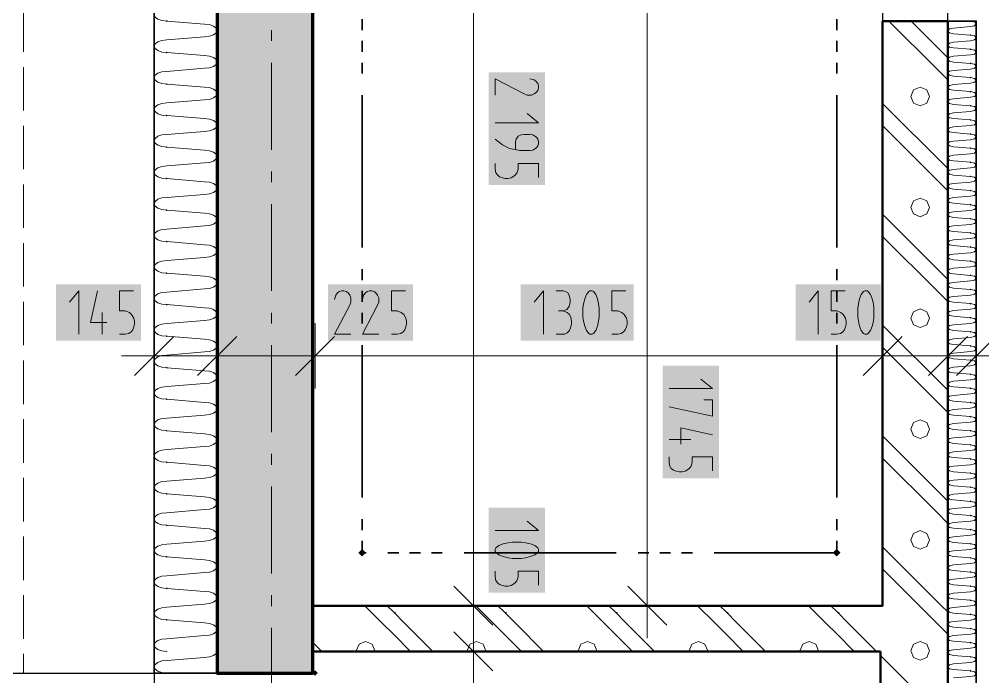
# Model space of a CAD drawing. Header units: millimetres. Extents: x 0 to 594, y 0 to 420.
# Drawn here: x 73.21 to 91.21, y 273.92 to 286.21 of the extents above; entities that cross this region are included whole.
import ezdxf

# ---------------------------------------------------------------- set-up
doc = ezdxf.new("R2010")
doc.units = ezdxf.units.MM
doc.header["$LTSCALE"] = 8
for name, color, linetype in [('PDF_CTU', 7, 'Continuous'), ('PDF_Dokresleni nad rovinou rezu', 7, 'Continuous'), ('PDF_Dvere', 7, 'Continuous'), ('PDF_Instalacni prizdivky', 7, 'Continuous'), ('PDF_Koty delkove', 7, 'Continuous'), ('PDF_Obecne 0.25', 7, 'Continuous'), ('PDF_Osy hlavni', 7, 'Continuous'), ('PDF_Pozarni useky', 3, 'Continuous'), ('PDF_Steny obvodove nosne', 7, 'Continuous'), ('PDF_Steny sendvic', 7, 'Continuous'), ('PDF_Zatepleni', 7, 'Continuous')]:
    doc.layers.add(name, color=color, linetype=linetype)

msp = doc.modelspace()

# ---------------------------------------------------------------- linework, layer by layer
at = {"layer": 'PDF_CTU', "lineweight": 9}
for points in [[(73.296, 286.412), (73.296, 285.6)], [(73.296, 285.315), (73.296, 284.502)], [(73.296, 284.218), (73.296, 283.405)], [(73.296, 283.121), (73.296, 282.308)], [(73.296, 282.024), (73.296, 281.211)], [(73.296, 280.927), (73.296, 280.114)], [(73.296, 279.83), (73.296, 279.017)], [(73.296, 278.733), (73.296, 277.92)], [(73.296, 277.636), (73.296, 276.823)], [(73.296, 276.539), (73.296, 275.726)], [(73.296, 275.442), (73.296, 274.629)], [(73.296, 274.345), (73.296, 273.987)], [(73.296, 273.987), (73.296, 273.987)]]:
    msp.add_lwpolyline(points, dxfattribs=at)
at = {"layer": 'PDF_Dokresleni nad rovinou rezu', "lineweight": 25, "transparency": 33554559}
msp.add_solid([(78.741, 274.038), (78.791, 273.987), (78.69, 273.987), (78.741, 273.936)], dxfattribs=at)
msp.add_solid([(78.741, 274.038), (78.791, 273.987), (78.69, 273.987), (78.741, 273.936)], dxfattribs=at)
at = {"layer": 'PDF_Dvere', "lineweight": 25}
msp.add_lwpolyline([(90.564, 286.176), (90.564, 286.583), (89.345, 286.583), (89.345, 286.176)], close=True, dxfattribs=at)
at = {"layer": 'PDF_Instalacni prizdivky', "lineweight": 50}
for points in [[(89.345, 286.176), (89.345, 275.246), (78.7, 275.246), (78.7, 274.393), (78.7, 274.393), (78.741, 274.393), (89.305, 274.393)], [(89.345, 286.176), (90.564, 286.176)], [(90.564, 274.393), (90.564, 275.246), (90.564, 286.176)], [(89.305, 274.393), (89.305, 258.14), (89.305, 257.246), (89.305, 243.596), (88.33, 243.596), (88.33, 242.336)], [(90.564, 243.596), (90.564, 274.393)]]:
    msp.add_lwpolyline(points, dxfattribs=at)
at = {"layer": 'PDF_Instalacni prizdivky', "lineweight": 9}
for points in [[(89.463, 286.176), (90.357, 285.282), (90.564, 285.075), (90.564, 285.075)], [(89.878, 286.176), (90.564, 285.49)], [(90.564, 285.49), (90.564, 285.49)], [(89.345, 284.636), (90.564, 283.417)], [(89.345, 284.222), (90.357, 283.21), (90.564, 283.003), (90.564, 283.003)], [(90.564, 283.417), (90.564, 283.417)], [(90.046, 282.518), (90.169, 282.569), (90.22, 282.692), (90.169, 282.815), (90.046, 282.866), (89.923, 282.815), (89.872, 282.692)], [(89.872, 282.692), (89.923, 282.569), (90.046, 282.518)], [(89.345, 282.564), (90.564, 281.345)], [(89.345, 282.15), (90.357, 281.138), (90.564, 280.931), (90.564, 280.931)], [(90.564, 281.345), (90.564, 281.345)], [(89.345, 280.492), (90.564, 279.273)], [(89.345, 280.077), (90.357, 279.066), (90.564, 278.859), (90.564, 278.859)], [(90.564, 279.273), (90.564, 279.273)], [(89.345, 278.42), (90.564, 277.201), (90.564, 277.201)], [(89.345, 278.005), (90.357, 276.994), (90.564, 276.786), (90.564, 276.786)], [(89.345, 276.347), (90.447, 275.246)], [(89.345, 275.933), (90.032, 275.246)], [(79.671, 275.246), (79.996, 274.921), (80.203, 274.714), (80.524, 274.393)], [(80.085, 275.246), (80.203, 275.129)], [(81.743, 275.246), (82.068, 274.921), (82.276, 274.714), (82.597, 274.393)], [(82.158, 275.246), (82.276, 275.129)], [(83.815, 275.246), (84.141, 274.921), (84.348, 274.714), (84.669, 274.393)], [(84.23, 275.246), (84.348, 275.129)], [(85.888, 275.246), (86.213, 274.921), (86.42, 274.714), (86.741, 274.393)], [(86.302, 275.246), (86.42, 275.129)], [(87.96, 275.246), (88.285, 274.921), (88.492, 274.714), (88.813, 274.393)], [(88.374, 275.246), (88.492, 275.129)], [(90.032, 275.246), (90.357, 274.921), (90.564, 274.714), (90.564, 274.714)], [(90.447, 275.246), (90.564, 275.129)], [(80.203, 275.129), (80.411, 274.921)], [(82.276, 275.129), (82.483, 274.921)], [(84.348, 275.129), (84.555, 274.921)], [(86.42, 275.129), (86.627, 274.921)], [(88.492, 275.129), (88.699, 274.921)], [(90.564, 275.129), (90.564, 275.129)], [(80.411, 274.921), (80.939, 274.393)], [(82.483, 274.921), (83.011, 274.393)], [(84.555, 274.921), (85.083, 274.393)], [(86.627, 274.921), (87.155, 274.393)], [(88.699, 274.921), (89.228, 274.393)], [(78.7, 274.56), (78.867, 274.393)], [(79.855, 274.393), (79.859, 274.403), (79.808, 274.526), (79.685, 274.577), (79.562, 274.526), (79.511, 274.403), (79.515, 274.393)], [(81.927, 274.393), (81.932, 274.403), (81.881, 274.526), (81.757, 274.577), (81.634, 274.526), (81.583, 274.403), (81.588, 274.393)], [(84, 274.393), (84.004, 274.403), (83.953, 274.526), (83.83, 274.577), (83.707, 274.526), (83.656, 274.403), (83.66, 274.393)], [(86.072, 274.393), (86.076, 274.403), (86.025, 274.526), (85.902, 274.577), (85.779, 274.526), (85.728, 274.403), (85.732, 274.393)], [(88.144, 274.393), (88.148, 274.403), (88.097, 274.526), (87.974, 274.577), (87.851, 274.526), (87.8, 274.403), (87.804, 274.393)], [(90.216, 274.393), (90.22, 274.403), (90.169, 274.526), (90.046, 274.577), (89.923, 274.526), (89.872, 274.403), (89.877, 274.393)], [(89.877, 274.393), (89.923, 274.28), (90.046, 274.229), (90.169, 274.28), (90.216, 274.393)], [(89.305, 274.316), (90.564, 273.056)]]:
    msp.add_lwpolyline(points, dxfattribs=at)
for points in [[(90.046, 284.59), (90.169, 284.641), (90.22, 284.764), (90.169, 284.887), (90.046, 284.938), (89.923, 284.887), (89.872, 284.764), (89.923, 284.641)], [(90.046, 280.446), (90.169, 280.497), (90.22, 280.62), (90.169, 280.743), (90.046, 280.794), (89.923, 280.743), (89.872, 280.62), (89.923, 280.497)], [(90.046, 278.374), (90.169, 278.425), (90.22, 278.548), (90.169, 278.671), (90.046, 278.722), (89.923, 278.671), (89.872, 278.548), (89.923, 278.425)], [(90.046, 276.301), (90.169, 276.352), (90.22, 276.475), (90.169, 276.599), (90.046, 276.65), (89.923, 276.599), (89.872, 276.475), (89.923, 276.352)]]:
    msp.add_lwpolyline(points, close=True, dxfattribs=at)
at = {"layer": 'PDF_Instalacni prizdivky', "lineweight": 9, "transparency": 33554559}
for points in [[(80.234, 275.132), (80.253, 275.114), (80.216, 275.114), (80.234, 275.096)], [(82.307, 275.132), (82.325, 275.114), (82.288, 275.114), (82.307, 275.096)], [(84.379, 275.132), (84.397, 275.114), (84.361, 275.114), (84.379, 275.096)], [(86.451, 275.132), (86.469, 275.114), (86.433, 275.114), (86.451, 275.096)], [(88.523, 275.132), (88.542, 275.114), (88.505, 275.114), (88.523, 275.096)]]:
    msp.add_solid(points, dxfattribs=at)
at = {"layer": 'PDF_Koty delkove', "lineweight": 18}
for points in [[(81.698, 301.251), (81.698, 300.214), (81.698, 299.265), (81.698, 295.887), (81.698, 294.709), (81.698, 293.49), (81.698, 293.084), (81.698, 275.246), (81.698, 274.393), (81.698, 258.14), (81.698, 257.246), (81.698, 241.806), (81.698, 223.603), (81.698, 213.852), (81.698, 212.186), (81.698, 211.495)], [(84.948, 293.49), (84.948, 293.115), (84.948, 289.427), (84.948, 275.246), (84.948, 274.637)], [(82.104, 284.793), (82.104, 285.097), (82.646, 284.815), (82.701, 284.793), (82.782, 284.793), (82.836, 284.815), (82.876, 284.847), (82.904, 284.88), (82.917, 284.923), (82.917, 284.966), (82.904, 285.01), (82.876, 285.042), (82.836, 285.075), (82.755, 285.097)], [(82.104, 284.273), (82.917, 284.273), (82.701, 284.446)], [(82.104, 283.97), (82.24, 283.861), (82.376, 283.796), (82.565, 283.753), (82.755, 283.753), (82.809, 283.764), (82.849, 283.786), (82.876, 283.807), (82.904, 283.84), (82.917, 283.883), (82.917, 283.926), (82.904, 283.97), (82.876, 284.002), (82.849, 284.024), (82.809, 284.046), (82.755, 284.057), (82.646, 284.057), (82.593, 284.046), (82.538, 284.024), (82.498, 283.97), (82.484, 283.926), (82.484, 283.775)], [(82.917, 283.254), (82.917, 283.514), (82.538, 283.514), (82.538, 283.406), (82.511, 283.331), (82.47, 283.287), (82.402, 283.244), (82.349, 283.233), (82.294, 283.233), (82.24, 283.244), (82.186, 283.265), (82.146, 283.298), (82.118, 283.341), (82.104, 283.406), (82.104, 283.514)], [(74.328, 280.322), (74.328, 281.134), (74.155, 280.918)], [(74.848, 280.539), (74.545, 280.539), (74.675, 281.134)], [(75.347, 281.134), (75.087, 281.134), (75.087, 280.756), (75.195, 280.756), (75.271, 280.728), (75.314, 280.687), (75.357, 280.62), (75.368, 280.566), (75.368, 280.512), (75.357, 280.457), (75.336, 280.404), (75.303, 280.363), (75.26, 280.336), (75.195, 280.322), (75.087, 280.322)], [(79.41, 280.322), (79.106, 280.322), (79.388, 280.864), (79.41, 280.918), (79.41, 280.999), (79.388, 281.053), (79.356, 281.094), (79.323, 281.121), (79.28, 281.134), (79.237, 281.134), (79.193, 281.121), (79.161, 281.094), (79.128, 281.053), (79.106, 280.973)], [(79.843, 281.121), (79.8, 281.134), (79.757, 281.134), (79.713, 281.121), (79.681, 281.094), (79.648, 281.053), (79.626, 280.973)], [(79.93, 280.322), (79.626, 280.322), (79.908, 280.864), (79.93, 280.918), (79.93, 280.999), (79.908, 281.053), (79.876, 281.094), (79.843, 281.121)], [(80.429, 281.134), (80.168, 281.134), (80.168, 280.756), (80.277, 280.756), (80.352, 280.728), (80.396, 280.687), (80.439, 280.62), (80.45, 280.566), (80.45, 280.512), (80.439, 280.457), (80.417, 280.404), (80.385, 280.363), (80.342, 280.336), (80.277, 280.322), (80.168, 280.322)], [(83.008, 280.322), (83.008, 281.134), (82.836, 280.918)], [(83.247, 281.134), (83.377, 281.134), (83.421, 281.121), (83.464, 281.094), (83.486, 281.053), (83.507, 280.973), (83.507, 280.918), (83.486, 280.837), (83.442, 280.783), (83.377, 280.756), (83.291, 280.756)], [(83.854, 281.121), (83.811, 281.067), (83.778, 280.986), (83.756, 280.891), (83.745, 280.81), (83.745, 280.648), (83.756, 280.566), (83.778, 280.471), (83.811, 280.39), (83.854, 280.336), (83.876, 280.322), (83.919, 280.322), (83.941, 280.336), (83.984, 280.39), (84.016, 280.471), (84.038, 280.566), (84.049, 280.648)], [(84.049, 280.648), (84.049, 280.81), (84.038, 280.891), (84.016, 280.986), (83.984, 281.067), (83.941, 281.121), (83.919, 281.134), (83.876, 281.134), (83.854, 281.121)], [(84.547, 281.134), (84.287, 281.134), (84.287, 280.756), (84.396, 280.756), (84.471, 280.728), (84.515, 280.687), (84.558, 280.62), (84.569, 280.566), (84.569, 280.512), (84.558, 280.457), (84.536, 280.404), (84.504, 280.363), (84.461, 280.336), (84.396, 280.322), (84.287, 280.322)], [(88.143, 280.322), (88.143, 281.134), (87.97, 280.918)], [(88.642, 281.134), (88.382, 281.134), (88.382, 280.756), (88.49, 280.756), (88.566, 280.728), (88.609, 280.687), (88.652, 280.62), (88.663, 280.566), (88.663, 280.512), (88.652, 280.457), (88.631, 280.404), (88.598, 280.363), (88.555, 280.336), (88.49, 280.322), (88.382, 280.322)], [(89.118, 281.067), (89.075, 281.121), (89.053, 281.134), (89.01, 281.134), (88.988, 281.121), (88.945, 281.067), (88.913, 280.986), (88.891, 280.891), (88.88, 280.81), (88.88, 280.648), (88.891, 280.566), (88.913, 280.471), (88.945, 280.39), (88.988, 280.336), (89.01, 280.322), (89.053, 280.322), (89.075, 280.336), (89.118, 280.39), (89.151, 280.471), (89.172, 280.566), (89.183, 280.648)], [(89.183, 280.648), (89.183, 280.81), (89.172, 280.891), (89.151, 280.986), (89.118, 281.067)], [(74.762, 280.322), (74.762, 280.728)], [(83.247, 280.322), (83.399, 280.322), (83.452, 280.349), (83.496, 280.39), (83.518, 280.457), (83.529, 280.512), (83.529, 280.566), (83.518, 280.634), (83.496, 280.687), (83.452, 280.728), (83.377, 280.756)], [(75.734, 279.306), (75.734, 279.915), (75.734, 280.525)], [(76.912, 279.306), (76.912, 279.915), (76.912, 280.525)], [(78.741, 279.306), (78.741, 279.915), (78.741, 280.525)], [(89.345, 279.306), (89.345, 279.915), (89.345, 280.525)], [(90.564, 279.306), (90.564, 279.915), (90.564, 280.525)], [(91.093, 279.306), (91.093, 279.915), (91.093, 280.525)], [(75.368, 279.55), (76.099, 280.281)], [(76.546, 279.55), (77.278, 280.281)], [(78.375, 279.55), (79.106, 280.281)], [(88.98, 279.55), (89.711, 280.281)], [(90.199, 279.55), (90.93, 280.281)], [(90.727, 279.55), (91.458, 280.281)], [(75.734, 279.915), (75.124, 279.915)], [(75.734, 279.915), (76.912, 279.915), (78.741, 279.915), (89.345, 279.915), (90.564, 279.915), (91.093, 279.915), (101.413, 279.915), (130.871, 279.915), (156.469, 279.915), (181.052, 279.915), (183.083, 279.915), (207.666, 279.915), (233.264, 279.915), (258.862, 279.915)], [(85.355, 279.308), (86.167, 279.308), (85.951, 279.481)], [(86.006, 279.092), (86.167, 279.092), (86.167, 278.788), (85.355, 278.961)], [(85.572, 278.268), (85.572, 278.571), (86.167, 278.441)], [(85.355, 278.354), (85.761, 278.354)], [(86.167, 277.769), (86.167, 278.029), (85.789, 278.029), (85.789, 277.921), (85.761, 277.845), (85.72, 277.802), (85.653, 277.759), (85.599, 277.748), (85.545, 277.748), (85.49, 277.759), (85.437, 277.78), (85.396, 277.813), (85.369, 277.856), (85.355, 277.921), (85.355, 278.029)], [(82.104, 276.652), (82.917, 276.652), (82.701, 276.825)], [(82.917, 275.633), (82.917, 275.893), (82.538, 275.893), (82.538, 275.785), (82.511, 275.709), (82.47, 275.666), (82.402, 275.623), (82.349, 275.612), (82.294, 275.612), (82.24, 275.623), (82.186, 275.644), (82.146, 275.677), (82.118, 275.72), (82.104, 275.785), (82.104, 275.893)], [(81.332, 275.612), (82.064, 274.881)], [(84.583, 275.612), (85.314, 274.881)], [(81.088, 275.246), (81.698, 275.246), (82.307, 275.246)], [(84.339, 275.246), (84.948, 275.246), (85.558, 275.246)], [(81.332, 274.759), (82.064, 274.027)], [(81.088, 274.393), (81.698, 274.393), (82.307, 274.393)]]:
    msp.add_lwpolyline(points, dxfattribs=at)
msp.add_lwpolyline([(82.43, 276.132), (82.593, 276.132), (82.673, 276.143), (82.768, 276.164), (82.849, 276.197), (82.904, 276.24), (82.917, 276.262), (82.917, 276.305), (82.904, 276.327), (82.849, 276.37), (82.768, 276.402), (82.673, 276.424), (82.593, 276.436), (82.43, 276.436), (82.349, 276.424), (82.254, 276.402), (82.172, 276.37), (82.118, 276.327), (82.104, 276.305), (82.104, 276.262), (82.118, 276.24), (82.172, 276.197), (82.254, 276.164), (82.349, 276.143)], close=True, dxfattribs=at)
at = {"layer": 'PDF_Koty delkove', "color": 7, "lineweight": 18, "true_color": 0xffffff, "transparency": 33554559}
for points in [[(81.982, 285.219), (81.982, 283.111), (83.039, 285.219), (83.039, 283.111)], [(73.903, 280.2), (75.49, 280.2), (73.903, 281.256), (75.49, 281.256)], [(78.984, 280.2), (80.572, 280.2), (78.984, 281.256), (80.572, 281.256)], [(82.583, 280.2), (84.69, 280.2), (82.583, 281.256), (84.69, 281.256)], [(87.717, 280.2), (89.305, 280.2), (87.717, 281.256), (89.305, 281.256)], [(85.233, 279.734), (85.233, 277.626), (86.289, 279.734), (86.289, 277.626)], [(81.982, 277.078), (81.982, 275.49), (83.039, 277.078), (83.039, 275.49)]]:
    msp.add_solid(points, dxfattribs=at)
at = {"layer": 'PDF_Obecne 0.25', "lineweight": 25}
msp.add_lwpolyline([(75.734, 264.235), (65.982, 264.235), (65.982, 273.987), (75.734, 273.987), (75.734, 264.235)], dxfattribs=at)
at = {"layer": 'PDF_Osy hlavni', "lineweight": 18}
for points in [[(77.928, 286.006), (77.928, 285.803)], [(77.928, 285.396), (77.928, 283.771)], [(77.928, 283.365), (77.928, 283.162)], [(77.928, 282.755), (77.928, 281.13)], [(77.928, 280.724), (77.928, 280.521)], [(77.928, 280.114), (77.928, 278.489)], [(77.928, 278.083), (77.928, 277.879)], [(77.928, 277.473), (77.928, 275.848)], [(77.928, 275.442), (77.928, 275.238)], [(77.928, 274.832), (77.928, 273.207)]]:
    msp.add_lwpolyline(points, dxfattribs=at)
at = {"layer": 'PDF_Pozarni useky', "lineweight": 35}
for points in [[(79.618, 286.209), (79.618, 286.006)], [(88.486, 286.209), (88.486, 286.006)], [(79.618, 285.803), (79.618, 285.6)], [(88.486, 285.803), (88.486, 285.6)], [(79.618, 285.396), (79.618, 285.193)], [(88.486, 285.396), (88.486, 285.193)], [(79.618, 284.787), (79.618, 281.943)], [(88.486, 284.787), (88.486, 281.943)], [(79.618, 281.536), (79.618, 281.333)], [(88.486, 281.536), (88.486, 281.333)], [(79.618, 281.13), (79.618, 280.927)], [(88.486, 281.13), (88.486, 280.927)], [(79.618, 280.724), (79.618, 280.521)], [(88.486, 280.724), (88.486, 280.521)], [(79.618, 280.114), (79.618, 277.27)], [(88.486, 280.114), (88.486, 277.27)], [(79.618, 276.864), (79.618, 276.661)], [(88.486, 276.864), (88.486, 276.661)], [(79.618, 276.457), (79.618, 276.254)], [(88.486, 276.457), (88.486, 276.254)], [(79.618, 276.236), (79.695, 276.236)], [(80.101, 276.236), (80.305, 276.236)], [(80.508, 276.236), (80.711, 276.236)], [(80.914, 276.236), (81.117, 276.236)], [(81.524, 276.236), (84.368, 276.236)], [(84.774, 276.236), (84.977, 276.236)], [(85.18, 276.236), (85.384, 276.236)], [(85.587, 276.236), (85.79, 276.236)], [(86.196, 276.236), (88.486, 276.236)]]:
    msp.add_lwpolyline(points, dxfattribs=at)
at = {"layer": 'PDF_Pozarni useky', "lineweight": 35, "transparency": 33554559}
for points in [[(79.547, 276.236), (79.618, 276.307), (79.618, 276.165), (79.689, 276.236)], [(79.618, 276.307), (79.689, 276.236), (79.547, 276.236), (79.618, 276.165)], [(88.486, 276.307), (88.558, 276.236), (88.415, 276.236), (88.486, 276.165)], [(88.415, 276.236), (88.486, 276.307), (88.486, 276.165), (88.558, 276.236)]]:
    msp.add_solid(points, dxfattribs=at)
at = {"layer": 'PDF_Steny obvodove nosne', "lineweight": 70}
for points in [[(78.7, 274.393), (78.7, 275.246), (78.7, 294.709), (76.912, 294.709), (76.912, 274.393)], [(76.912, 274.393), (76.912, 273.987), (78.7, 273.987), (78.7, 274.393), (78.7, 274.393)]]:
    msp.add_lwpolyline(points, dxfattribs=at)
at = {"layer": 'PDF_Steny obvodove nosne', "color": 9, "lineweight": 9, "true_color": 0xc0c0c0, "transparency": 33554559}
for points in [[(78.7, 274.393), (78.7, 294.709), (76.912, 274.393), (76.912, 294.709)], [(78.7, 273.987), (78.7, 274.393), (76.912, 273.987), (76.912, 274.393)]]:
    msp.add_solid(points, dxfattribs=at)
at = {"layer": 'PDF_Steny sendvic', "lineweight": 35}
msp.add_lwpolyline([(91.093, 242.336), (91.093, 286.176), (90.564, 286.176), (90.564, 242.336)], dxfattribs=at)
at = {"layer": 'PDF_Steny sendvic', "lineweight": 9}
for points in [[(90.564, 286.124), (90.564, 286.124)], [(90.564, 286.124), (90.564, 286.124)], [(90.987, 286.071), (90.67, 286.045), (90.595, 286.029), (90.565, 285.997)], [(90.987, 286.071), (91.062, 286.086), (91.093, 286.124), (91.062, 286.161), (90.987, 286.176)], [(91.093, 286.124), (91.093, 286.124)], [(90.564, 285.859), (90.564, 285.859)], [(90.564, 285.859), (90.564, 285.859)], [(90.565, 285.986), (90.595, 285.954), (90.67, 285.938)], [(90.987, 285.807), (91.062, 285.822), (91.093, 285.859), (91.062, 285.897), (90.987, 285.912), (90.67, 285.938)], [(90.67, 285.938), (90.67, 285.938)], [(90.987, 285.807), (90.67, 285.78), (90.595, 285.765), (90.565, 285.733)], [(90.565, 285.722), (90.595, 285.69), (90.67, 285.674)], [(90.67, 285.674), (90.987, 285.648)], [(90.67, 285.674), (90.67, 285.674)], [(90.564, 285.595), (90.564, 285.595)], [(90.564, 285.595), (90.564, 285.595)], [(90.67, 285.516), (90.595, 285.501), (90.565, 285.469)], [(90.987, 285.543), (90.67, 285.516)], [(91.093, 285.595), (91.062, 285.633), (90.987, 285.648)], [(90.987, 285.543), (91.062, 285.558), (91.093, 285.595)], [(90.564, 285.331), (90.564, 285.331)], [(90.564, 285.331), (90.564, 285.331)], [(90.565, 285.458), (90.595, 285.426), (90.67, 285.41)], [(90.67, 285.41), (90.987, 285.384)], [(90.67, 285.41), (90.67, 285.41)], [(91.093, 285.331), (91.062, 285.369), (90.987, 285.384)], [(90.987, 285.278), (91.062, 285.294), (91.093, 285.331)], [(90.67, 285.252), (90.595, 285.237), (90.565, 285.205)], [(90.565, 285.194), (90.595, 285.162), (90.67, 285.146)], [(90.987, 285.278), (90.67, 285.252)], [(90.67, 285.146), (90.987, 285.12)], [(90.67, 285.146), (90.67, 285.146)], [(90.564, 285.067), (90.564, 285.067)], [(90.564, 285.067), (90.564, 285.067)], [(90.67, 284.988), (90.595, 284.973), (90.565, 284.941)], [(90.987, 285.014), (90.67, 284.988)], [(91.093, 285.067), (91.062, 285.104), (90.987, 285.12)], [(90.987, 285.014), (91.062, 285.03), (91.093, 285.067)], [(90.564, 284.803), (90.564, 284.803)], [(90.564, 284.803), (90.564, 284.803)], [(90.565, 284.93), (90.595, 284.898), (90.67, 284.882)], [(90.67, 284.882), (90.987, 284.856)], [(90.67, 284.882), (90.67, 284.882)], [(91.093, 284.803), (91.062, 284.84), (90.987, 284.856)], [(90.987, 284.75), (91.062, 284.766), (91.093, 284.803)], [(90.67, 284.724), (90.595, 284.708), (90.565, 284.676)], [(90.565, 284.665), (90.595, 284.633), (90.67, 284.618)], [(90.987, 284.75), (90.67, 284.724)], [(90.67, 284.618), (90.987, 284.592)], [(90.67, 284.618), (90.67, 284.618)], [(91.093, 284.539), (91.062, 284.576), (90.987, 284.592)], [(90.564, 284.539), (90.564, 284.539)], [(90.564, 284.539), (90.564, 284.539)], [(90.67, 284.46), (90.595, 284.444), (90.565, 284.412)], [(90.987, 284.486), (90.67, 284.46)], [(90.987, 284.486), (91.062, 284.502), (91.093, 284.539)], [(90.564, 284.275), (90.564, 284.275)], [(90.564, 284.275), (90.564, 284.275)], [(90.565, 284.401), (90.595, 284.369), (90.67, 284.354)], [(90.67, 284.354), (90.987, 284.328)], [(90.67, 284.354), (90.67, 284.354)], [(91.093, 284.275), (91.062, 284.312), (90.987, 284.328)], [(90.987, 284.222), (91.062, 284.237), (91.093, 284.275)], [(90.67, 284.196), (90.595, 284.18), (90.565, 284.148)], [(90.565, 284.137), (90.595, 284.105), (90.67, 284.09)], [(90.987, 284.222), (90.67, 284.196)], [(90.67, 284.09), (90.987, 284.063)], [(90.67, 284.09), (90.67, 284.09)], [(91.093, 284.011), (91.062, 284.048), (90.987, 284.063)], [(90.564, 284.011), (90.564, 284.011)], [(90.564, 284.011), (90.564, 284.011)], [(90.67, 283.932), (90.595, 283.916), (90.565, 283.884)], [(90.565, 283.873), (90.595, 283.841), (90.67, 283.826)], [(90.987, 283.958), (90.67, 283.932)], [(90.987, 283.958), (91.062, 283.973), (91.093, 284.011)], [(90.564, 283.747), (90.564, 283.747)], [(90.564, 283.747), (90.564, 283.747)], [(90.67, 283.826), (90.987, 283.799)], [(90.67, 283.826), (90.67, 283.826)], [(90.987, 283.694), (90.67, 283.668)], [(91.093, 283.747), (91.062, 283.784), (90.987, 283.799)], [(90.987, 283.694), (91.062, 283.709), (91.093, 283.747)], [(90.67, 283.668), (90.595, 283.652), (90.565, 283.62)], [(90.565, 283.609), (90.595, 283.577), (90.67, 283.561)], [(90.67, 283.561), (90.987, 283.535)], [(90.67, 283.561), (90.67, 283.561)], [(90.987, 283.43), (91.062, 283.445), (91.093, 283.482), (91.062, 283.52), (90.987, 283.535)], [(90.564, 283.482), (90.564, 283.482), (90.564, 283.482)], [(90.987, 283.43), (90.67, 283.403), (90.595, 283.388), (90.565, 283.356)], [(90.565, 283.345), (90.595, 283.313), (90.67, 283.297)], [(90.564, 283.218), (90.564, 283.218), (90.564, 283.218)], [(90.987, 283.166), (90.67, 283.139), (90.595, 283.124), (90.565, 283.092)], [(90.67, 283.297), (90.987, 283.271)], [(90.67, 283.297), (90.67, 283.297)], [(91.093, 283.218), (91.062, 283.256), (90.987, 283.271)], [(90.987, 283.166), (91.062, 283.181), (91.093, 283.218)], [(90.565, 283.081), (90.595, 283.049), (90.67, 283.033)], [(90.67, 283.033), (90.987, 283.007)], [(90.67, 283.033), (90.67, 283.033)], [(91.093, 282.954), (91.062, 282.992), (90.987, 283.007)], [(90.564, 282.954), (90.564, 282.954), (90.564, 282.954)], [(90.987, 282.901), (90.67, 282.875), (90.595, 282.86), (90.565, 282.828)], [(90.565, 282.817), (90.595, 282.785), (90.67, 282.769)], [(90.987, 282.901), (91.062, 282.917), (91.093, 282.954)], [(90.564, 282.69), (90.564, 282.69)], [(90.564, 282.69), (90.564, 282.69)], [(90.67, 282.611), (90.595, 282.596), (90.565, 282.564)], [(90.67, 282.769), (90.987, 282.743)], [(90.67, 282.769), (90.67, 282.769)], [(90.987, 282.637), (90.67, 282.611)], [(91.093, 282.69), (91.062, 282.727), (90.987, 282.743)], [(90.987, 282.637), (91.062, 282.653), (91.093, 282.69)], [(90.564, 282.426), (90.564, 282.426)], [(90.564, 282.426), (90.564, 282.426)], [(90.565, 282.553), (90.595, 282.521), (90.67, 282.505)], [(90.67, 282.505), (90.987, 282.479)], [(90.67, 282.505), (90.67, 282.505)], [(91.093, 282.426), (91.062, 282.463), (90.987, 282.479)], [(90.987, 282.373), (91.062, 282.389), (91.093, 282.426)], [(90.67, 282.347), (90.595, 282.332), (90.565, 282.3)], [(90.565, 282.288), (90.595, 282.256), (90.67, 282.241)], [(90.987, 282.373), (90.67, 282.347)], [(90.564, 282.162), (90.564, 282.162)], [(90.564, 282.162), (90.564, 282.162)], [(90.67, 282.083), (90.595, 282.067), (90.565, 282.035)], [(90.67, 282.241), (90.987, 282.215)], [(90.67, 282.241), (90.67, 282.241)], [(90.987, 282.109), (90.67, 282.083)], [(91.093, 282.162), (91.062, 282.199), (90.987, 282.215)], [(90.987, 282.109), (91.062, 282.125), (91.093, 282.162)], [(90.564, 281.898), (90.564, 281.898)], [(90.564, 281.898), (90.564, 281.898)], [(90.565, 282.024), (90.595, 281.992), (90.67, 281.977)], [(90.67, 281.977), (90.987, 281.951)], [(90.67, 281.977), (90.67, 281.977)], [(91.093, 281.898), (91.062, 281.935), (90.987, 281.951)], [(90.987, 281.845), (91.062, 281.86), (91.093, 281.898)], [(90.67, 281.819), (90.595, 281.803), (90.565, 281.771)], [(90.565, 281.76), (90.595, 281.728), (90.67, 281.713)], [(90.987, 281.845), (90.67, 281.819)], [(90.67, 281.713), (90.987, 281.687)], [(90.67, 281.713), (90.67, 281.713)], [(90.564, 281.634), (90.564, 281.634)], [(90.564, 281.634), (90.564, 281.634)], [(90.67, 281.555), (90.595, 281.539), (90.565, 281.507)], [(90.987, 281.581), (90.67, 281.555)], [(91.093, 281.634), (91.062, 281.671), (90.987, 281.687)], [(90.987, 281.581), (91.062, 281.596), (91.093, 281.634)], [(90.564, 281.37), (90.564, 281.37)], [(90.564, 281.37), (90.564, 281.37)], [(90.565, 281.496), (90.595, 281.464), (90.67, 281.449)], [(90.67, 281.449), (90.987, 281.422)], [(90.67, 281.449), (90.67, 281.449)], [(91.093, 281.37), (91.062, 281.407), (90.987, 281.422)], [(90.987, 281.317), (91.062, 281.332), (91.093, 281.37)], [(90.67, 281.291), (90.595, 281.275), (90.565, 281.243)], [(90.565, 281.232), (90.595, 281.2), (90.67, 281.184)], [(90.987, 281.317), (90.67, 281.291)], [(90.67, 281.184), (90.987, 281.158)], [(90.67, 281.184), (90.67, 281.184)], [(90.564, 281.105), (90.564, 281.105)], [(90.564, 281.105), (90.564, 281.105)], [(90.67, 281.027), (90.595, 281.011), (90.565, 280.979)], [(90.987, 281.053), (90.67, 281.027)], [(91.093, 281.105), (91.062, 281.143), (90.987, 281.158)], [(90.987, 281.053), (91.062, 281.068), (91.093, 281.105)], [(90.564, 280.841), (90.564, 280.841)], [(90.564, 280.841), (90.564, 280.841)], [(90.565, 280.968), (90.595, 280.936), (90.67, 280.92)], [(90.67, 280.92), (90.987, 280.894)], [(90.67, 280.92), (90.67, 280.92)], [(91.093, 280.841), (91.062, 280.879), (90.987, 280.894)], [(90.987, 280.789), (91.062, 280.804), (91.093, 280.841)], [(90.67, 280.762), (90.595, 280.747), (90.565, 280.715)], [(90.565, 280.704), (90.595, 280.672), (90.67, 280.656)], [(90.987, 280.789), (90.67, 280.762)], [(90.67, 280.656), (90.987, 280.63)], [(90.67, 280.656), (90.67, 280.656)], [(91.093, 280.577), (91.062, 280.615), (90.987, 280.63)], [(90.564, 280.577), (90.564, 280.577)], [(90.564, 280.577), (90.564, 280.577)], [(90.67, 280.498), (90.595, 280.483), (90.565, 280.451)], [(90.987, 280.524), (90.67, 280.498)], [(90.987, 280.524), (91.062, 280.54), (91.093, 280.577)], [(90.564, 280.313), (90.564, 280.313)], [(90.564, 280.313), (90.564, 280.313)], [(90.565, 280.44), (90.595, 280.408), (90.67, 280.392)], [(90.67, 280.392), (90.987, 280.366)], [(90.67, 280.392), (90.67, 280.392)], [(91.093, 280.313), (91.062, 280.351), (90.987, 280.366)], [(90.987, 280.26), (91.062, 280.276), (91.093, 280.313)], [(90.67, 280.234), (90.595, 280.219), (90.565, 280.187)], [(90.565, 280.176), (90.595, 280.144), (90.67, 280.128)], [(90.987, 280.26), (90.67, 280.234)], [(90.67, 280.128), (90.987, 280.102)], [(90.67, 280.128), (90.67, 280.128)], [(91.093, 280.049), (91.062, 280.086), (90.987, 280.102)], [(90.564, 280.049), (90.564, 280.049)], [(90.564, 280.049), (90.564, 280.049)], [(90.67, 279.97), (90.595, 279.955), (90.565, 279.923)], [(90.565, 279.911), (90.595, 279.879), (90.67, 279.864)], [(90.987, 279.996), (90.67, 279.97)], [(90.987, 279.996), (91.062, 280.012), (91.093, 280.049)], [(90.564, 279.785), (90.564, 279.785)], [(90.564, 279.785), (90.564, 279.785)], [(90.67, 279.864), (90.987, 279.838)], [(90.67, 279.864), (90.67, 279.864)], [(90.987, 279.732), (90.67, 279.706)], [(91.093, 279.785), (91.062, 279.822), (90.987, 279.838)], [(90.987, 279.732), (91.062, 279.748), (91.093, 279.785)], [(90.67, 279.706), (90.595, 279.69), (90.565, 279.658)], [(90.565, 279.647), (90.595, 279.615), (90.67, 279.6)], [(90.67, 279.6), (90.987, 279.574)], [(90.67, 279.6), (90.67, 279.6)], [(91.093, 279.521), (91.062, 279.558), (90.987, 279.574)], [(90.564, 279.521), (90.564, 279.521)], [(90.564, 279.521), (90.564, 279.521)], [(90.67, 279.442), (90.595, 279.426), (90.565, 279.394)], [(90.565, 279.383), (90.595, 279.351), (90.67, 279.336)], [(90.987, 279.468), (90.67, 279.442)], [(90.987, 279.468), (91.062, 279.484), (91.093, 279.521)], [(90.564, 279.257), (90.564, 279.257)], [(90.564, 279.257), (90.564, 279.257)], [(90.67, 279.336), (90.987, 279.31)], [(90.67, 279.336), (90.67, 279.336)], [(90.987, 279.204), (90.67, 279.178)], [(91.093, 279.257), (91.062, 279.294), (90.987, 279.31)], [(90.987, 279.204), (91.062, 279.219), (91.093, 279.257)], [(90.67, 279.178), (90.595, 279.162), (90.565, 279.13)], [(90.565, 279.119), (90.595, 279.087), (90.67, 279.072)], [(90.67, 279.072), (90.987, 279.045)], [(90.67, 279.072), (90.67, 279.072)], [(91.093, 278.993), (91.062, 279.03), (90.987, 279.045)], [(90.564, 278.993), (90.564, 278.993)], [(90.564, 278.993), (90.564, 278.993)], [(90.67, 278.914), (90.595, 278.898), (90.565, 278.866)], [(90.565, 278.855), (90.595, 278.823), (90.67, 278.808)], [(90.987, 278.94), (90.67, 278.914)], [(90.987, 278.94), (91.062, 278.955), (91.093, 278.993)], [(90.564, 278.729), (90.564, 278.729)], [(90.564, 278.729), (90.564, 278.729)], [(90.67, 278.65), (90.595, 278.634), (90.565, 278.602)], [(90.67, 278.808), (90.987, 278.781)], [(90.67, 278.808), (90.67, 278.808)], [(90.67, 278.65), (90.987, 278.676), (91.062, 278.691), (91.093, 278.729)], [(91.093, 278.729), (91.062, 278.766), (90.987, 278.781)], [(90.564, 278.464), (90.564, 278.464)], [(90.564, 278.464), (90.564, 278.464)], [(90.565, 278.591), (90.595, 278.559), (90.67, 278.543)], [(90.67, 278.543), (90.987, 278.517)], [(90.67, 278.543), (90.67, 278.543)], [(91.093, 278.464), (91.062, 278.502), (90.987, 278.517)], [(90.987, 278.412), (91.062, 278.427), (91.093, 278.464)], [(90.67, 278.385), (90.595, 278.37), (90.565, 278.338)], [(90.565, 278.327), (90.595, 278.295), (90.67, 278.279)], [(90.987, 278.412), (90.67, 278.385)], [(90.564, 278.2), (90.564, 278.2)], [(90.564, 278.2), (90.564, 278.2)], [(90.67, 278.121), (90.595, 278.106), (90.565, 278.074)], [(90.67, 278.279), (90.987, 278.253)], [(90.67, 278.279), (90.67, 278.279)], [(90.987, 278.147), (90.67, 278.121)], [(91.093, 278.2), (91.062, 278.238), (90.987, 278.253)], [(90.987, 278.147), (91.062, 278.163), (91.093, 278.2)], [(90.564, 277.936), (90.564, 277.936)], [(90.564, 277.936), (90.564, 277.936)], [(90.565, 278.063), (90.595, 278.031), (90.67, 278.015)], [(90.67, 278.015), (90.987, 277.989)], [(90.67, 278.015), (90.67, 278.015)], [(90.67, 277.857), (90.987, 277.883), (91.062, 277.899), (91.093, 277.936)], [(91.093, 277.936), (91.062, 277.974), (90.987, 277.989)], [(90.67, 277.857), (90.595, 277.842), (90.565, 277.81)], [(90.565, 277.799), (90.595, 277.767), (90.67, 277.751)], [(90.67, 277.751), (90.987, 277.725)], [(90.67, 277.751), (90.67, 277.751)], [(90.564, 277.672), (90.564, 277.672)], [(90.564, 277.672), (90.564, 277.672)], [(90.67, 277.593), (90.595, 277.578), (90.565, 277.546)], [(90.67, 277.593), (90.987, 277.619), (91.062, 277.635), (91.093, 277.672)], [(91.093, 277.672), (91.062, 277.709), (90.987, 277.725)], [(90.564, 277.408), (90.564, 277.408)], [(90.564, 277.408), (90.564, 277.408)], [(90.565, 277.534), (90.595, 277.503), (90.67, 277.487)], [(90.67, 277.487), (90.987, 277.461)], [(90.67, 277.487), (90.67, 277.487)], [(91.093, 277.408), (91.062, 277.445), (90.987, 277.461)], [(90.987, 277.355), (91.062, 277.371), (91.093, 277.408)], [(90.67, 277.329), (90.595, 277.313), (90.565, 277.281)], [(90.565, 277.27), (90.595, 277.238), (90.67, 277.223)], [(90.987, 277.355), (90.67, 277.329)], [(90.67, 277.223), (90.987, 277.197)], [(90.67, 277.223), (90.67, 277.223)], [(90.564, 277.144), (90.564, 277.144)], [(90.564, 277.144), (90.564, 277.144)], [(90.67, 277.065), (90.595, 277.049), (90.565, 277.017)], [(90.987, 277.091), (90.67, 277.065)], [(91.093, 277.144), (91.062, 277.181), (90.987, 277.197)], [(90.987, 277.091), (91.062, 277.107), (91.093, 277.144)], [(90.564, 276.88), (90.564, 276.88)], [(90.564, 276.88), (90.564, 276.88)], [(90.565, 277.006), (90.595, 276.974), (90.67, 276.959)], [(90.67, 276.959), (90.987, 276.933)], [(90.67, 276.959), (90.67, 276.959)], [(91.093, 276.88), (91.062, 276.917), (90.987, 276.933)], [(90.987, 276.827), (91.062, 276.842), (91.093, 276.88)], [(90.67, 276.801), (90.595, 276.785), (90.565, 276.753)], [(90.565, 276.742), (90.595, 276.71), (90.67, 276.695)], [(90.987, 276.827), (90.67, 276.801)], [(90.67, 276.695), (90.987, 276.668)], [(90.67, 276.695), (90.67, 276.695)], [(90.67, 276.695), (90.67, 276.695)], [(91.093, 276.616), (91.062, 276.653), (90.987, 276.668)], [(90.564, 276.616), (90.564, 276.616)], [(90.564, 276.616), (90.564, 276.616)], [(90.67, 276.537), (90.595, 276.521), (90.565, 276.489)], [(90.67, 276.537), (90.987, 276.563), (91.062, 276.578), (91.093, 276.616)], [(90.564, 276.352), (90.564, 276.352), (90.564, 276.352)], [(90.565, 276.478), (90.595, 276.446), (90.67, 276.431)], [(90.67, 276.431), (90.987, 276.404)], [(90.67, 276.431), (90.67, 276.431)], [(91.093, 276.352), (91.062, 276.389), (90.987, 276.404)], [(90.987, 276.299), (91.062, 276.314), (91.093, 276.352)], [(90.67, 276.273), (90.595, 276.257), (90.565, 276.225)], [(90.565, 276.214), (90.595, 276.182), (90.67, 276.166)], [(90.987, 276.299), (90.67, 276.273)], [(90.67, 276.166), (90.987, 276.14)], [(90.67, 276.166), (90.67, 276.166)], [(91.093, 276.087), (91.062, 276.125), (90.987, 276.14)], [(90.564, 276.087), (90.564, 276.087)], [(90.564, 276.087), (90.564, 276.087)], [(90.67, 276.008), (90.595, 275.993), (90.565, 275.961)], [(90.565, 275.95), (90.595, 275.918), (90.67, 275.902)], [(90.67, 276.008), (90.987, 276.035), (91.062, 276.05), (91.093, 276.087)], [(90.564, 275.823), (90.564, 275.823)], [(90.564, 275.823), (90.564, 275.823)], [(90.67, 275.902), (90.987, 275.876)], [(90.67, 275.902), (90.67, 275.902)], [(90.67, 275.744), (90.987, 275.771), (91.062, 275.786), (91.093, 275.823)], [(91.093, 275.823), (91.062, 275.861), (90.987, 275.876)], [(90.67, 275.744), (90.595, 275.729), (90.565, 275.697)], [(90.565, 275.686), (90.595, 275.654), (90.67, 275.638)], [(90.67, 275.638), (90.987, 275.612)], [(90.67, 275.638), (90.67, 275.638)], [(91.093, 275.559), (91.062, 275.597), (90.987, 275.612)], [(90.564, 275.559), (90.564, 275.559), (90.564, 275.559)], [(90.67, 275.48), (90.595, 275.465), (90.565, 275.433)], [(90.565, 275.422), (90.595, 275.39), (90.67, 275.374)], [(90.67, 275.48), (90.987, 275.506), (91.062, 275.522), (91.093, 275.559)], [(90.564, 275.295), (90.564, 275.295)], [(90.564, 275.295), (90.564, 275.295)], [(90.67, 275.374), (90.987, 275.348)], [(90.67, 275.374), (90.67, 275.374)], [(90.67, 275.216), (90.987, 275.242), (91.062, 275.258), (91.093, 275.295)], [(91.093, 275.295), (91.062, 275.332), (90.987, 275.348)], [(90.67, 275.216), (90.595, 275.201), (90.565, 275.169)], [(90.565, 275.158), (90.595, 275.126), (90.67, 275.11)], [(90.67, 275.11), (90.987, 275.084)], [(90.67, 275.11), (90.67, 275.11)], [(91.093, 275.031), (91.062, 275.068), (90.987, 275.084)], [(90.564, 275.031), (90.564, 275.031)], [(90.564, 275.031), (90.564, 275.031)], [(90.67, 274.952), (90.595, 274.937), (90.565, 274.905)], [(90.565, 274.893), (90.595, 274.861), (90.67, 274.846)], [(90.67, 274.952), (90.987, 274.978), (91.062, 274.994), (91.093, 275.031)], [(90.564, 274.767), (90.564, 274.767)], [(90.564, 274.767), (90.564, 274.767)], [(90.67, 274.688), (90.595, 274.672), (90.565, 274.64)], [(90.67, 274.846), (90.987, 274.82)], [(90.67, 274.846), (90.67, 274.846)], [(90.987, 274.714), (90.67, 274.688)], [(91.093, 274.767), (91.062, 274.804), (90.987, 274.82)], [(90.987, 274.714), (91.062, 274.73), (91.093, 274.767)], [(90.565, 274.629), (90.595, 274.597), (90.67, 274.582)], [(90.67, 274.582), (90.987, 274.556)], [(90.67, 274.582), (90.67, 274.582)], [(91.093, 274.503), (91.062, 274.54), (90.987, 274.556)], [(90.564, 274.503), (90.564, 274.503)], [(90.564, 274.503), (90.564, 274.503)], [(90.67, 274.424), (90.595, 274.408), (90.565, 274.376)], [(90.565, 274.365), (90.595, 274.333), (90.67, 274.318)], [(90.67, 274.424), (90.987, 274.45), (91.062, 274.465), (91.093, 274.503)], [(90.564, 274.239), (90.564, 274.239)], [(90.564, 274.239), (90.564, 274.239)], [(90.67, 274.16), (90.595, 274.144), (90.565, 274.112)], [(90.67, 274.318), (90.987, 274.292)], [(90.67, 274.318), (90.67, 274.318)], [(90.67, 274.16), (90.987, 274.186), (91.062, 274.201), (91.093, 274.239)], [(91.093, 274.239), (91.062, 274.276), (90.987, 274.292)], [(90.564, 273.975), (90.564, 273.975)], [(90.564, 273.975), (90.564, 273.975)], [(90.565, 274.101), (90.595, 274.069), (90.67, 274.054)], [(90.67, 274.054), (90.987, 274.027)], [(90.67, 274.054), (90.67, 274.054)], [(90.67, 273.896), (90.987, 273.922), (91.062, 273.937), (91.093, 273.975)], [(91.093, 273.975), (91.062, 274.012), (90.987, 274.027)]]:
    msp.add_lwpolyline(points, dxfattribs=at)
at = {"layer": 'PDF_Steny sendvic', "lineweight": 9, "transparency": 33554559}
for points in [[(91.005, 286.176), (90.987, 286.158), (90.969, 286.176)], [(90.987, 285.931), (91.005, 285.912), (90.969, 285.912), (90.987, 285.894)], [(90.987, 285.666), (91.005, 285.648), (90.969, 285.648), (90.987, 285.63)], [(90.987, 285.402), (91.005, 285.384), (90.969, 285.384), (90.987, 285.366)], [(90.987, 285.138), (91.005, 285.12), (90.969, 285.12), (90.987, 285.102)], [(90.987, 284.874), (91.005, 284.856), (90.969, 284.856), (90.987, 284.838)], [(90.987, 284.61), (91.005, 284.592), (90.969, 284.592), (90.987, 284.573)], [(90.987, 284.346), (91.005, 284.328), (90.969, 284.328), (90.987, 284.309)], [(90.987, 284.082), (91.005, 284.063), (90.969, 284.063), (90.987, 284.045)], [(90.987, 283.818), (91.005, 283.799), (90.969, 283.799), (90.987, 283.781)], [(90.987, 283.554), (91.005, 283.535), (90.969, 283.535), (90.987, 283.517)], [(90.987, 283.289), (91.005, 283.271), (90.969, 283.271), (90.987, 283.253)], [(90.987, 283.025), (91.005, 283.007), (90.969, 283.007), (90.987, 282.989)], [(90.987, 282.761), (91.005, 282.743), (90.969, 282.743), (90.987, 282.725)], [(90.987, 282.497), (91.005, 282.479), (90.969, 282.479), (90.987, 282.461)], [(90.987, 282.233), (91.005, 282.215), (90.969, 282.215), (90.987, 282.196)], [(90.987, 281.969), (91.005, 281.951), (90.969, 281.951), (90.987, 281.932)], [(90.987, 281.705), (91.005, 281.687), (90.969, 281.687), (90.987, 281.668)], [(90.987, 281.441), (91.005, 281.422), (90.969, 281.422), (90.987, 281.404)], [(90.987, 281.177), (91.005, 281.158), (90.969, 281.158), (90.987, 281.14)], [(90.987, 280.912), (91.005, 280.894), (90.969, 280.894), (90.987, 280.876)], [(90.987, 280.648), (91.005, 280.63), (90.969, 280.63), (90.987, 280.612)], [(90.987, 280.384), (91.005, 280.366), (90.969, 280.366), (90.987, 280.348)], [(90.987, 280.12), (91.005, 280.102), (90.969, 280.102), (90.987, 280.084)], [(90.987, 279.856), (91.005, 279.838), (90.969, 279.838), (90.987, 279.819)], [(90.987, 279.592), (91.005, 279.574), (90.969, 279.574), (90.987, 279.555)], [(90.987, 279.328), (91.005, 279.31), (90.969, 279.31), (90.987, 279.291)], [(90.987, 279.064), (91.005, 279.045), (90.969, 279.045), (90.987, 279.027)], [(90.987, 278.8), (91.005, 278.781), (90.969, 278.781), (90.987, 278.763)], [(90.987, 278.536), (91.005, 278.517), (90.969, 278.517), (90.987, 278.499)], [(90.987, 278.271), (91.005, 278.253), (90.969, 278.253), (90.987, 278.235)], [(90.987, 278.007), (91.005, 277.989), (90.969, 277.989), (90.987, 277.971)], [(90.987, 277.743), (91.005, 277.725), (90.969, 277.725), (90.987, 277.707)], [(90.987, 277.479), (91.005, 277.461), (90.969, 277.461), (90.987, 277.443)], [(90.987, 277.215), (91.005, 277.197), (90.969, 277.197), (90.987, 277.178)], [(90.987, 276.951), (91.005, 276.933), (90.969, 276.933), (90.987, 276.914)], [(90.987, 276.687), (91.005, 276.668), (90.969, 276.668), (90.987, 276.65)], [(90.987, 276.423), (91.005, 276.404), (90.969, 276.404), (90.987, 276.386)], [(90.987, 276.159), (91.005, 276.14), (90.969, 276.14), (90.987, 276.122)], [(90.987, 275.894), (91.005, 275.876), (90.969, 275.876), (90.987, 275.858)], [(90.987, 275.63), (91.005, 275.612), (90.969, 275.612), (90.987, 275.594)], [(90.987, 275.366), (91.005, 275.348), (90.969, 275.348), (90.987, 275.33)], [(90.987, 275.102), (91.005, 275.084), (90.969, 275.084), (90.987, 275.066)], [(90.987, 274.838), (91.005, 274.82), (90.969, 274.82), (90.987, 274.801)], [(90.987, 274.574), (91.005, 274.556), (90.969, 274.556), (90.987, 274.537)], [(90.987, 274.31), (91.005, 274.292), (90.969, 274.292), (90.987, 274.273)], [(90.987, 274.046), (91.005, 274.027), (90.969, 274.027), (90.987, 274.009)]]:
    msp.add_solid(points, dxfattribs=at)
at = {"layer": 'PDF_Zatepleni', "lineweight": 35}
for points in [[(75.734, 294.709), (75.734, 274.393)], [(76.912, 274.393), (76.912, 294.709)], [(75.734, 274.393), (75.734, 273.987), (76.912, 273.987), (76.912, 274.393)]]:
    msp.add_lwpolyline(points, dxfattribs=at)
at = {"layer": 'PDF_Zatepleni', "lineweight": 9}
for points in [[(76.676, 286.118), (75.969, 286.176), (75.879, 286.185), (75.803, 286.211), (75.752, 286.249), (75.734, 286.294)], [(76.676, 286.118), (76.676, 286.118)], [(76.912, 286.012), (76.895, 286.045), (76.844, 286.083), (76.767, 286.109), (76.676, 286.118)], [(75.969, 285.823), (76.676, 285.881)], [(76.676, 285.881), (76.767, 285.89), (76.844, 285.916), (76.895, 285.954), (76.912, 285.987)], [(75.969, 285.823), (75.879, 285.814), (75.803, 285.788), (75.752, 285.75), (75.734, 285.705)], [(75.734, 285.705), (75.752, 285.66), (75.803, 285.622), (75.879, 285.596), (75.969, 285.587)], [(76.676, 285.529), (75.969, 285.587)], [(76.676, 285.529), (76.676, 285.529)], [(76.912, 285.423), (76.895, 285.456), (76.844, 285.494), (76.767, 285.52), (76.676, 285.529)], [(76.676, 285.292), (76.767, 285.301), (76.844, 285.327), (76.895, 285.365), (76.912, 285.398)], [(75.969, 285.234), (75.879, 285.225), (75.803, 285.199), (75.752, 285.161), (75.734, 285.116)], [(75.969, 285.234), (76.676, 285.292)], [(76.676, 284.94), (75.969, 284.998), (75.879, 285.007), (75.803, 285.033), (75.752, 285.071), (75.734, 285.116)], [(76.676, 284.94), (76.676, 284.94)], [(76.844, 284.905), (76.767, 284.931), (76.676, 284.94)], [(76.676, 284.703), (76.767, 284.712), (76.844, 284.738), (76.895, 284.776), (76.912, 284.809)], [(76.912, 284.834), (76.895, 284.867), (76.844, 284.905)], [(75.969, 284.645), (75.879, 284.636), (75.803, 284.61), (75.752, 284.572), (75.734, 284.527)], [(75.969, 284.645), (76.676, 284.703)], [(76.676, 284.351), (75.969, 284.409), (75.879, 284.418), (75.803, 284.443), (75.752, 284.482), (75.734, 284.527)], [(76.676, 284.351), (76.676, 284.351)], [(76.912, 284.245), (76.895, 284.277), (76.844, 284.316), (76.767, 284.342), (76.676, 284.351)], [(75.969, 284.055), (75.879, 284.046), (75.803, 284.021), (75.752, 283.983), (75.734, 283.938)], [(75.969, 284.055), (76.676, 284.114)], [(76.676, 284.114), (76.767, 284.123), (76.844, 284.148), (76.895, 284.187), (76.912, 284.22)], [(76.676, 283.761), (75.969, 283.82), (75.879, 283.829), (75.803, 283.854), (75.752, 283.892), (75.734, 283.938)], [(76.676, 283.761), (76.676, 283.761)], [(76.912, 283.655), (76.895, 283.688), (76.844, 283.727), (76.767, 283.752), (76.676, 283.761)], [(75.969, 283.466), (76.676, 283.525)], [(76.676, 283.525), (76.767, 283.534), (76.844, 283.559), (76.895, 283.598), (76.912, 283.631)], [(75.969, 283.466), (75.879, 283.457), (75.803, 283.432), (75.752, 283.393), (75.734, 283.348)], [(75.734, 283.348), (75.752, 283.303), (75.803, 283.265), (75.879, 283.24)], [(76.676, 283.172), (75.969, 283.231), (75.879, 283.24)], [(76.676, 283.172), (76.676, 283.172)], [(76.912, 283.066), (76.895, 283.099), (76.844, 283.138), (76.767, 283.163), (76.676, 283.172)], [(76.676, 282.935), (76.767, 282.944), (76.844, 282.97), (76.895, 283.008), (76.912, 283.041)], [(75.969, 282.877), (75.879, 282.868), (75.803, 282.843), (75.752, 282.804), (75.734, 282.759)], [(75.969, 282.877), (76.676, 282.935)], [(75.734, 282.759), (75.752, 282.714), (75.803, 282.676), (75.879, 282.65), (75.969, 282.641)], [(76.676, 282.583), (75.969, 282.641)], [(76.676, 282.583), (76.676, 282.583)], [(76.912, 282.477), (76.895, 282.51), (76.844, 282.548), (76.767, 282.574), (76.676, 282.583)], [(76.895, 282.419), (76.912, 282.452)], [(75.969, 282.288), (75.879, 282.279), (75.803, 282.253), (75.752, 282.215), (75.734, 282.17)], [(75.969, 282.288), (76.676, 282.346)], [(76.676, 282.346), (76.767, 282.355), (76.844, 282.381), (76.895, 282.419)], [(75.734, 282.17), (75.752, 282.125), (75.803, 282.087), (75.879, 282.061), (75.969, 282.052)], [(76.676, 281.994), (75.969, 282.052)], [(76.676, 281.994), (76.676, 281.994)], [(76.912, 281.888), (76.895, 281.921), (76.844, 281.959), (76.767, 281.985), (76.676, 281.994)], [(75.969, 281.699), (76.676, 281.757), (76.767, 281.766), (76.844, 281.792), (76.895, 281.83), (76.912, 281.863)], [(75.803, 281.664), (75.752, 281.626), (75.734, 281.581)], [(75.734, 281.581), (75.752, 281.536), (75.803, 281.498), (75.879, 281.472), (75.969, 281.463)], [(75.969, 281.699), (75.879, 281.69), (75.803, 281.664)], [(76.676, 281.405), (75.969, 281.463)], [(76.676, 281.405), (76.676, 281.405)], [(76.912, 281.299), (76.895, 281.332), (76.844, 281.37), (76.767, 281.396), (76.676, 281.405)], [(75.969, 281.11), (76.676, 281.168), (76.767, 281.177), (76.844, 281.203), (76.895, 281.241), (76.912, 281.274)], [(75.969, 281.11), (75.879, 281.101), (75.803, 281.075), (75.752, 281.037), (75.734, 280.992)], [(75.734, 280.992), (75.752, 280.947), (75.803, 280.908), (75.879, 280.883), (75.969, 280.874)], [(76.676, 280.816), (75.969, 280.874)], [(76.676, 280.816), (76.676, 280.816)], [(76.912, 280.71), (76.895, 280.742), (76.844, 280.781), (76.767, 280.807), (76.676, 280.816)], [(75.969, 280.52), (76.676, 280.579), (76.767, 280.588), (76.844, 280.613), (76.895, 280.652), (76.912, 280.685)], [(75.969, 280.52), (75.879, 280.511), (75.803, 280.486), (75.752, 280.448), (75.734, 280.403)], [(75.734, 280.403), (75.752, 280.357), (75.803, 280.319), (75.879, 280.294), (75.969, 280.285)], [(76.676, 280.226), (75.969, 280.285)], [(75.969, 279.931), (76.676, 279.99), (76.767, 279.999), (76.844, 280.024), (76.895, 280.063), (76.912, 280.096)], [(76.676, 280.226), (76.676, 280.226)], [(76.912, 280.12), (76.895, 280.153), (76.844, 280.192), (76.767, 280.217), (76.676, 280.226)], [(75.969, 279.931), (75.879, 279.922), (75.803, 279.897), (75.752, 279.859), (75.734, 279.813)], [(75.734, 279.813), (75.752, 279.768), (75.803, 279.73), (75.879, 279.705), (75.969, 279.696)], [(76.676, 279.637), (75.969, 279.696)], [(76.676, 279.637), (76.676, 279.637)], [(76.912, 279.531), (76.895, 279.564), (76.844, 279.603), (76.767, 279.628), (76.676, 279.637)], [(75.969, 279.342), (76.676, 279.4), (76.767, 279.409), (76.844, 279.435), (76.895, 279.474), (76.912, 279.506)], [(75.969, 279.342), (75.879, 279.333), (75.803, 279.308), (75.752, 279.269), (75.734, 279.224)], [(75.734, 279.224), (75.752, 279.179), (75.803, 279.141), (75.879, 279.115), (75.969, 279.106)], [(76.676, 279.048), (75.969, 279.106)], [(76.676, 279.048), (76.676, 279.048)], [(76.912, 278.942), (76.895, 278.975), (76.844, 279.013), (76.767, 279.039), (76.676, 279.048)], [(75.969, 278.753), (76.676, 278.811), (76.767, 278.82), (76.844, 278.846), (76.895, 278.884), (76.912, 278.917)], [(75.969, 278.753), (75.879, 278.744), (75.803, 278.718), (75.752, 278.68), (75.734, 278.635)], [(75.734, 278.635), (75.752, 278.59), (75.803, 278.552), (75.879, 278.526), (75.969, 278.517)], [(76.676, 278.459), (75.969, 278.517)], [(76.676, 278.459), (76.676, 278.459)], [(76.912, 278.353), (76.895, 278.386), (76.844, 278.424), (76.767, 278.45), (76.676, 278.459)], [(76.676, 278.222), (76.767, 278.231), (76.844, 278.257), (76.895, 278.295), (76.912, 278.328)], [(75.969, 278.164), (75.879, 278.155), (75.803, 278.129), (75.752, 278.091), (75.734, 278.046)], [(75.969, 278.164), (76.676, 278.222)], [(75.734, 278.046), (75.752, 278.001), (75.803, 277.963), (75.879, 277.937), (75.969, 277.928)], [(76.676, 277.87), (75.969, 277.928)], [(76.676, 277.87), (76.676, 277.87)], [(76.912, 277.764), (76.895, 277.797), (76.844, 277.835), (76.767, 277.861), (76.676, 277.87)], [(75.969, 277.575), (75.879, 277.566), (75.803, 277.54), (75.752, 277.502), (75.734, 277.457)], [(75.969, 277.575), (76.676, 277.633), (76.767, 277.642), (76.844, 277.668), (76.895, 277.706), (76.912, 277.739)], [(75.734, 277.457), (75.752, 277.412), (75.803, 277.373), (75.879, 277.348), (75.969, 277.339)], [(76.676, 277.281), (75.969, 277.339)], [(76.676, 277.281), (76.676, 277.281)], [(76.912, 277.175), (76.895, 277.207), (76.844, 277.246), (76.767, 277.272), (76.676, 277.281)], [(75.969, 276.985), (76.676, 277.044)], [(76.676, 277.044), (76.767, 277.053), (76.844, 277.078), (76.895, 277.117), (76.912, 277.15)], [(75.969, 276.985), (75.879, 276.976), (75.803, 276.951), (75.752, 276.913), (75.734, 276.868)], [(75.734, 276.868), (75.752, 276.823), (75.803, 276.784), (75.879, 276.759), (75.969, 276.75)], [(76.676, 276.691), (75.969, 276.75)], [(76.676, 276.691), (76.676, 276.691)], [(76.912, 276.585), (76.895, 276.618), (76.844, 276.657), (76.767, 276.682), (76.676, 276.691)], [(76.676, 276.455), (76.767, 276.464), (76.844, 276.489), (76.895, 276.528), (76.912, 276.561)], [(75.969, 276.396), (75.879, 276.387), (75.803, 276.362), (75.752, 276.324), (75.734, 276.278)], [(75.969, 276.396), (76.676, 276.455)], [(75.734, 276.278), (75.752, 276.233), (75.803, 276.195), (75.879, 276.17)], [(75.879, 276.17), (75.969, 276.161)], [(76.676, 276.102), (75.969, 276.161)], [(76.676, 276.102), (76.676, 276.102)], [(76.912, 275.996), (76.895, 276.029), (76.844, 276.068), (76.767, 276.093), (76.676, 276.102)], [(76.676, 275.865), (76.767, 275.874), (76.844, 275.9), (76.895, 275.939), (76.912, 275.971)], [(75.969, 275.807), (75.879, 275.798), (75.803, 275.773), (75.752, 275.734), (75.734, 275.689)], [(75.969, 275.807), (76.676, 275.865)], [(75.734, 275.689), (75.752, 275.644), (75.803, 275.606), (75.879, 275.58), (75.969, 275.571)], [(76.676, 275.513), (75.969, 275.571)], [(76.676, 275.513), (76.676, 275.513)], [(76.912, 275.407), (76.895, 275.44), (76.844, 275.478), (76.767, 275.504), (76.676, 275.513)], [(75.969, 275.218), (76.676, 275.276)], [(76.676, 275.276), (76.767, 275.285)], [(76.767, 275.285), (76.844, 275.311), (76.895, 275.349), (76.912, 275.382)], [(75.969, 275.218), (75.879, 275.209), (75.803, 275.183), (75.752, 275.145), (75.734, 275.1)], [(75.734, 275.1), (75.752, 275.055), (75.803, 275.017), (75.879, 274.991), (75.969, 274.982)], [(76.676, 274.924), (75.969, 274.982)], [(76.676, 274.924), (76.676, 274.924)], [(76.912, 274.818), (76.895, 274.851), (76.844, 274.889), (76.767, 274.915), (76.676, 274.924)], [(75.969, 274.629), (76.676, 274.687)], [(76.676, 274.687), (76.767, 274.696), (76.844, 274.722), (76.895, 274.76), (76.912, 274.793)], [(75.969, 274.629), (75.879, 274.62), (75.803, 274.594), (75.752, 274.556), (75.734, 274.511)], [(75.734, 274.511), (75.752, 274.466), (75.803, 274.428), (75.879, 274.402), (75.969, 274.393)], [(76.912, 274.387), (76.895, 274.354), (76.844, 274.315), (76.767, 274.29), (76.676, 274.281), (75.969, 274.222), (75.879, 274.213), (75.803, 274.188), (75.752, 274.15), (75.734, 274.105), (75.752, 274.06), (75.803, 274.021), (75.879, 273.996), (75.969, 273.987), (75.969, 273.987)], [(75.969, 274.393), (75.969, 274.393)]]:
    msp.add_lwpolyline(points, dxfattribs=at)
at = {"layer": 'PDF_Zatepleni', "lineweight": 9, "transparency": 33554559}
for points in [[(75.969, 286.195), (75.988, 286.176), (75.951, 286.176), (75.969, 286.158)], [(75.969, 285.605), (75.988, 285.587), (75.951, 285.587), (75.969, 285.569)], [(75.969, 285.016), (75.988, 284.998), (75.951, 284.998), (75.969, 284.98)], [(75.969, 284.427), (75.988, 284.409), (75.951, 284.409), (75.969, 284.391)], [(75.969, 283.838), (75.988, 283.82), (75.951, 283.82), (75.969, 283.801)], [(75.969, 283.249), (75.988, 283.231), (75.951, 283.231), (75.969, 283.212)], [(75.969, 282.66), (75.988, 282.641), (75.951, 282.641), (75.969, 282.623)], [(75.969, 282.071), (75.988, 282.052), (75.951, 282.052), (75.969, 282.034)], [(75.969, 281.481), (75.988, 281.463), (75.951, 281.463), (75.969, 281.445)], [(75.969, 280.892), (75.988, 280.874), (75.951, 280.874), (75.969, 280.856)], [(75.969, 280.303), (75.988, 280.285), (75.951, 280.285), (75.969, 280.266)], [(75.969, 279.714), (75.988, 279.696), (75.951, 279.696), (75.969, 279.677)], [(75.969, 279.125), (75.988, 279.106), (75.951, 279.106), (75.969, 279.088)], [(75.969, 278.536), (75.988, 278.517), (75.951, 278.517), (75.969, 278.499)], [(75.969, 277.946), (75.988, 277.928), (75.951, 277.928), (75.969, 277.91)], [(75.969, 277.357), (75.988, 277.339), (75.951, 277.339), (75.969, 277.321)], [(75.969, 276.768), (75.988, 276.75), (75.951, 276.75), (75.969, 276.731)], [(75.969, 276.179), (75.988, 276.161), (75.951, 276.161), (75.969, 276.142)], [(75.969, 275.59), (75.988, 275.571), (75.951, 275.571), (75.969, 275.553)], [(75.969, 275.001), (75.988, 274.982), (75.951, 274.982), (75.969, 274.964)], [(75.969, 274.411), (75.988, 274.393), (75.951, 274.393)], [(75.969, 274.005), (75.988, 273.987), (75.951, 273.987)]]:
    msp.add_solid(points, dxfattribs=at)

doc.saveas('drawing.dxf')
